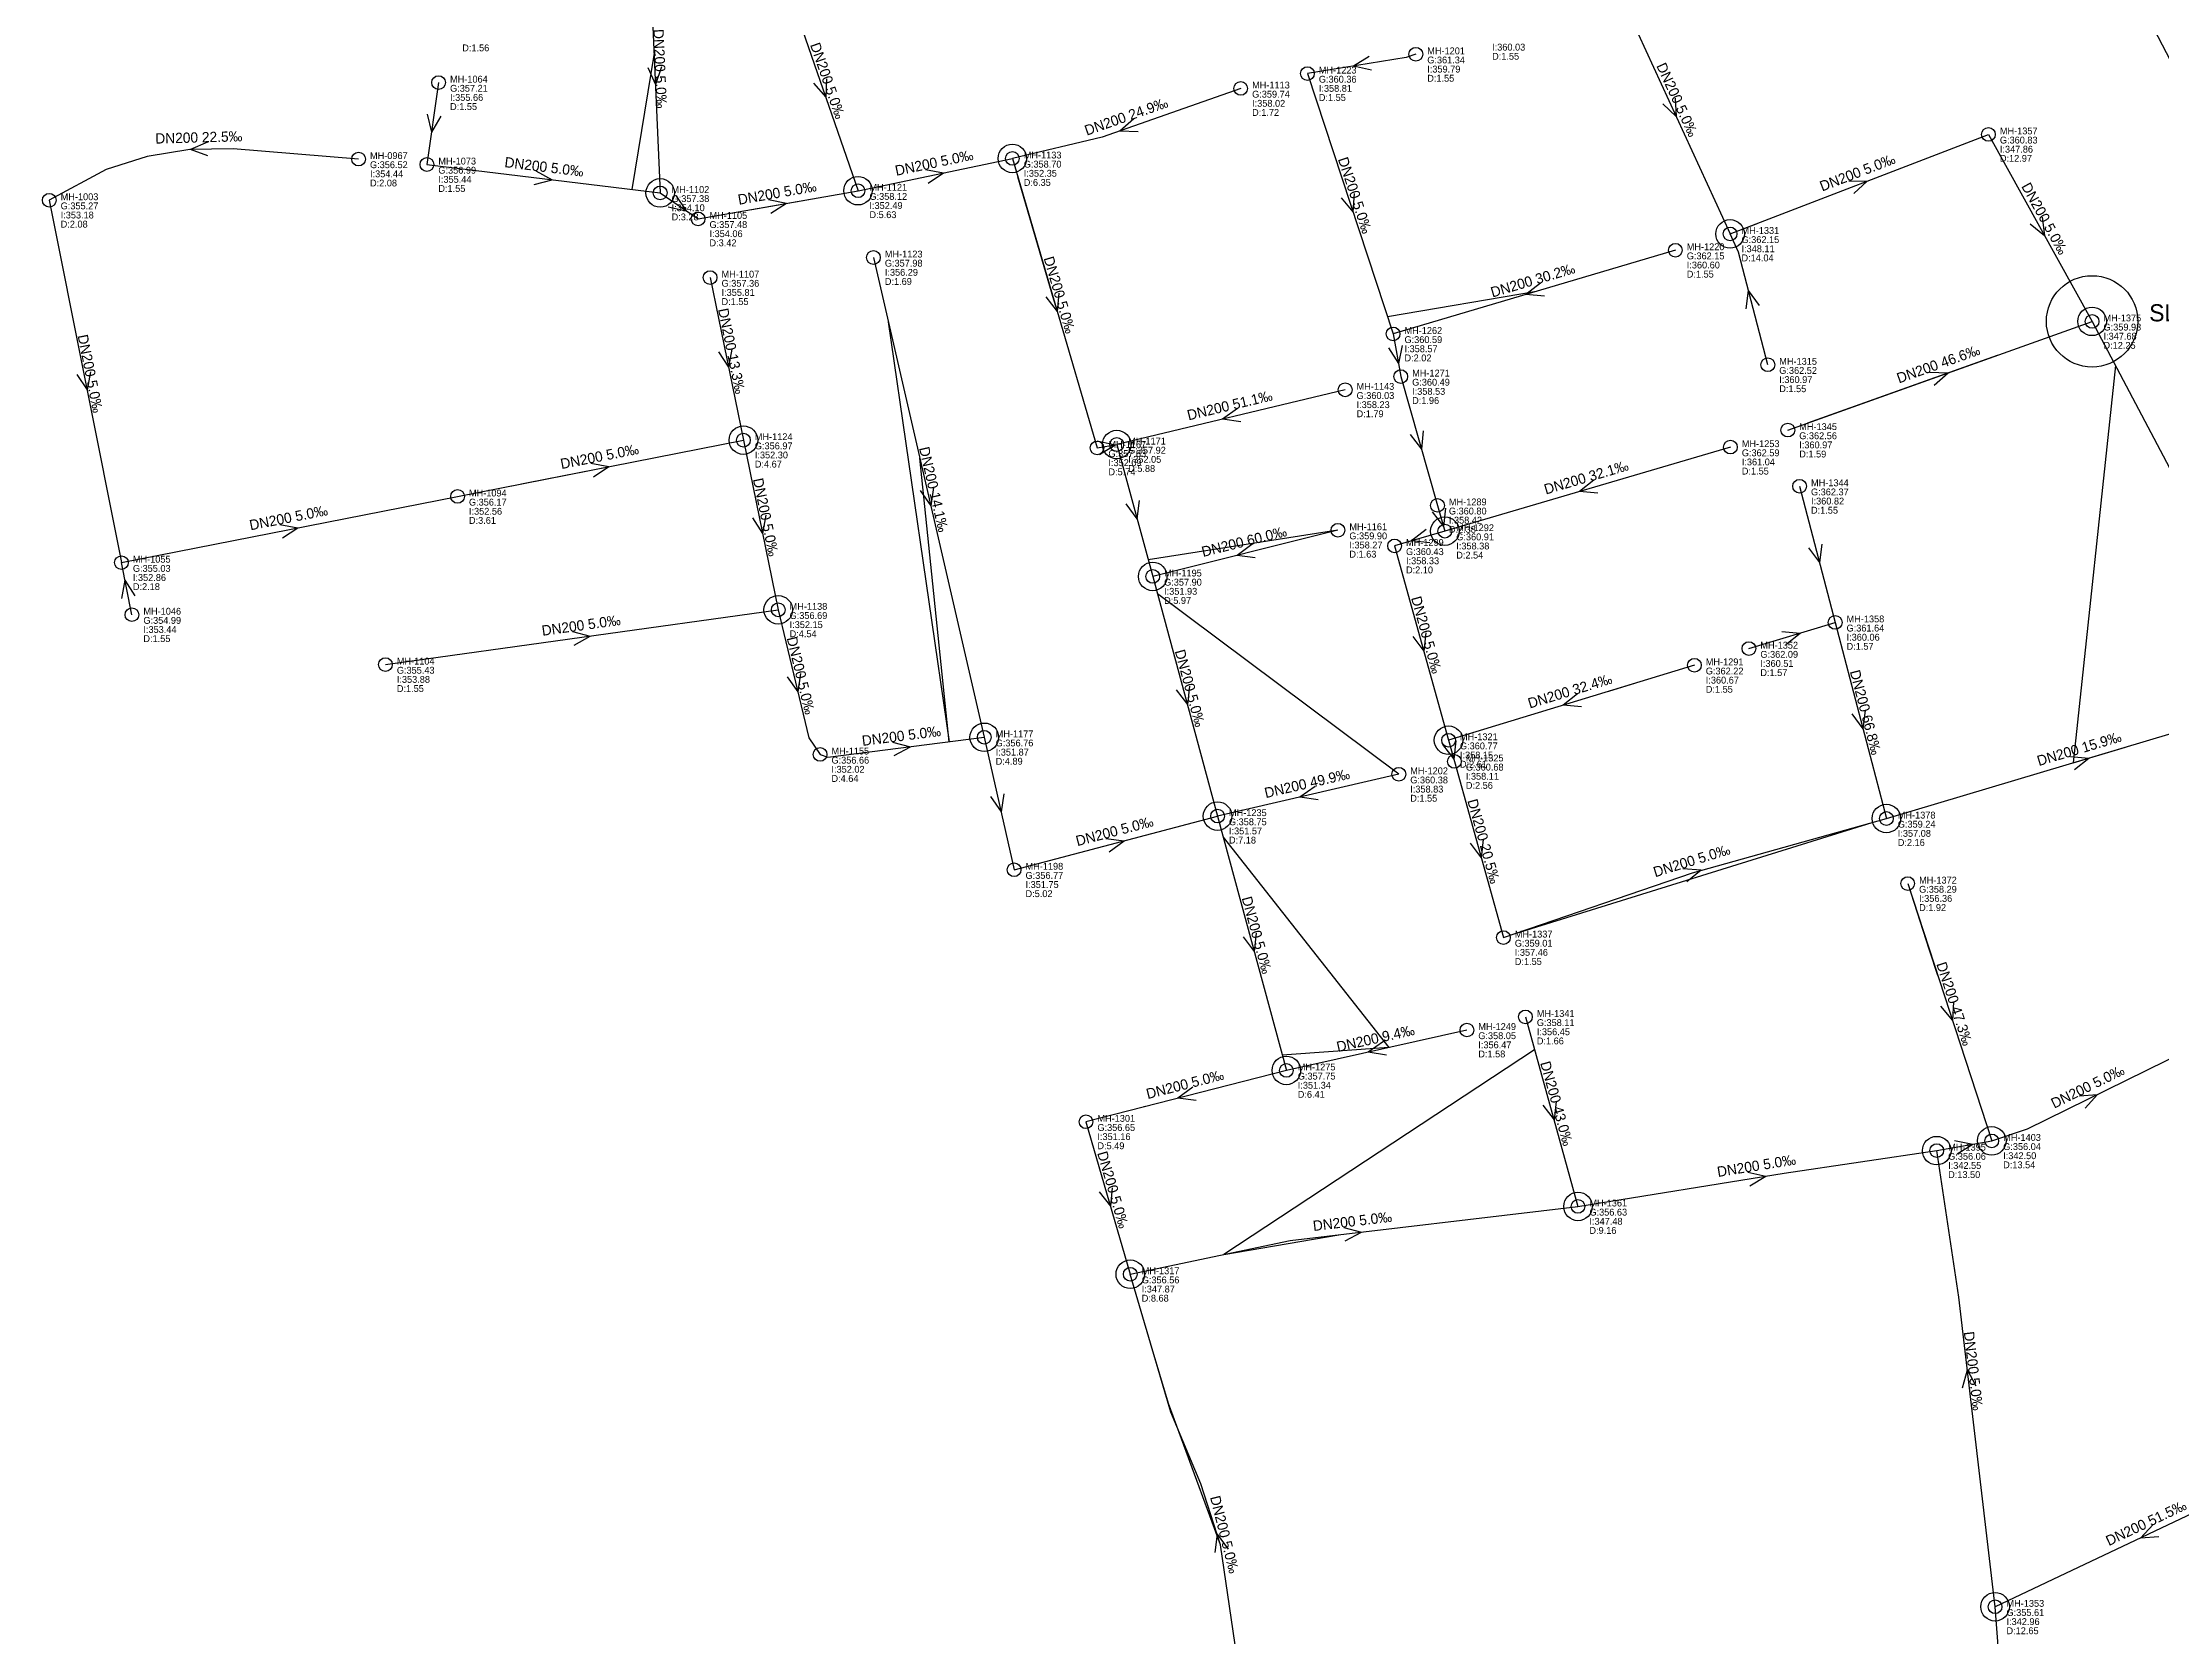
# Model space of a CAD drawing. Header units: metres. Extents: x 449913 to 451990, y 2566939 to 2570822.
# Drawn here: x 449926.3 to 450297.5, y 2568290 to 2568569.2 of the extents above; entities that cross this region are included whole.
import ezdxf
from ezdxf.enums import TextEntityAlignment as Align

# ---------------------------------------------------------------- set-up
doc = ezdxf.new("R2010")
doc.units = ezdxf.units.M
for name, color, linetype in [('SEW-DROP', 6, 'Continuous'), ('SEW-LABEL', 2, 'Continuous'), ('SEW-MH', 7, 'Continuous'), ('SEW-MH-LABEL', 8, 'Continuous'), ('SEW-PIPE-DN200', 3, 'Continuous'), ('SEW-RIDER', 8, 'Continuous'), ('SEW-SLS', 1, 'Continuous')]:
    doc.layers.add(name, color=color, linetype=linetype)

msp = doc.modelspace()

# ---------------------------------------------------------------- linework, layer by layer
at = {"layer": 'SEW-DROP'}
for centre in [(450096.21, 2568548.9), (450034.53, 2568542.86), (450069.18, 2568543.25), (450221.92, 2568535.68), (450285.32, 2568520.36), (450049.11, 2568499.55), (450114.49, 2568498.79), (450171.96, 2568483.61), (450120.79, 2568475.67), (450055.2, 2568469.83), (450091.29, 2568447.5), (450172.61, 2568446.99), (450132.15, 2568433.69), (450249.29, 2568433.27), (450144.2, 2568389.14), (450258.11, 2568375.09), (450267.75, 2568376.8), (450195.28, 2568365.31), (450116.87, 2568353.44), (450268.33, 2568295.18)]:
    msp.add_circle(centre, 2.5, dxfattribs=at)
at = {"layer": 'SEW-LABEL'}
for p, q in [((450158.71, 2568566.74), (450155.94, 2568565.08)), ((450032.37, 2568564.83), (450033.7, 2568561.88)), ((450034.77, 2568564.93), (450033.7, 2568561.88)), ((450061.41, 2568562.07), (450063.52, 2568559.62)), ((450063.68, 2568562.85), (450063.52, 2568559.62)), ((450159.09, 2568564.37), (450155.94, 2568565.08)), ((450210.14, 2568558.48), (450212.48, 2568556.25)), ((450212.32, 2568559.48), (450212.48, 2568556.25)), ((449993.73, 2568556.67), (449994.49, 2568553.53)), ((449996.1, 2568556.33), (449994.49, 2568553.53)), ((450117.46, 2568555.84), (450115.03, 2568553.71)), ((449955.22, 2568551.74), (449952.25, 2568550.46)), ((450118.26, 2568553.57), (450115.03, 2568553.71)), ((449955.28, 2568549.34), (449952.25, 2568550.46)), ((450012.47, 2568544.34), (450015.59, 2568545.17)), ((450012.76, 2568546.72), (450015.59, 2568545.17)), ((450080.98, 2568546.94), (450084.16, 2568546.38)), ((450081.47, 2568544.59), (450084.16, 2568546.38)), ((450242.71, 2568544.98), (450245.94, 2568544.94)), ((450243.57, 2568542.74), (450245.94, 2568544.94)), ((450035.94, 2568540.45), (450039.09, 2568539.74)), ((450037.29, 2568542.43), (450039.09, 2568539.74)), ((450053.49, 2568541.7), (450056.65, 2568541.04)), ((450053.9, 2568539.34), (450056.65, 2568541.04)), ((450153.79, 2568542.02), (450155.86, 2568539.55)), ((450156.07, 2568542.77), (450155.86, 2568539.55)), ((450274.47, 2568537.47), (450276.97, 2568535.43)), ((450276.57, 2568538.63), (450276.97, 2568535.43)), ((450104.36, 2568525.33), (450104.05, 2568522.11)), ((450188.71, 2568527.08), (450186.17, 2568525.07)), ((450189.39, 2568524.77), (450186.17, 2568525.07)), ((450224.73, 2568522.57), (450225.13, 2568525.77)), ((450227.05, 2568523.17), (450225.13, 2568525.77)), ((450102.05, 2568524.65), (450104.05, 2568522.11)), ((450044.72, 2568515.02), (450046.5, 2568512.32)), ((450047.07, 2568515.5), (450046.5, 2568512.32)), ((450162.11, 2568515.7), (450163.82, 2568512.96)), ((450164.48, 2568516.12), (450163.82, 2568512.96)), ((449932.38, 2568511.07), (449934.15, 2568508.37)), ((449934.74, 2568511.54), (449934.15, 2568508.37)), ((450256.86, 2568511.46), (450260.09, 2568511.34)), ((450257.67, 2568509.2), (450260.09, 2568511.34)), ((450135.67, 2568505.1), (450133.03, 2568503.23)), ((450136.23, 2568502.76), (450133.03, 2568503.23)), ((450111.08, 2568499.42), (450114.24, 2568498.75)), ((450165.88, 2568500.53), (450167.86, 2568497.97)), ((450168.19, 2568501.19), (450167.86, 2568497.97)), ((450022.37, 2568495.5), (450025.55, 2568494.91)), ((450111.49, 2568497.06), (450114.24, 2568498.75)), ((450022.84, 2568493.15), (450025.55, 2568494.91)), ((450198.07, 2568492.55), (450195.53, 2568490.55)), ((450080.08, 2568490.72), (450081.92, 2568488.06)), ((450082.41, 2568491.26), (450081.92, 2568488.06)), ((450116.09, 2568488.37), (450118.03, 2568485.79)), ((450118.4, 2568489), (450118.03, 2568485.79)), ((450198.74, 2568490.24), (450195.53, 2568490.55)), ((449967.91, 2568484.77), (449971.08, 2568484.18)), ((449968.37, 2568482.42), (449971.08, 2568484.18)), ((450050.68, 2568485.92), (450052.46, 2568483.22)), ((450053.03, 2568486.4), (450052.46, 2568483.22)), ((450169.75, 2568486.98), (450171.73, 2568484.43)), ((450172.06, 2568487.64), (450171.73, 2568484.43)), ((450138.18, 2568481.25), (450135.56, 2568479.36)), ((450168.66, 2568483.89), (450166.13, 2568481.89)), ((450169.34, 2568481.59), (450166.13, 2568481.89)), ((450235.66, 2568480.7), (450237.58, 2568478.1)), ((450237.99, 2568481.31), (450237.58, 2568478.1)), ((450138.76, 2568478.92), (450135.56, 2568479.36)), ((449940.22, 2568471.83), (449940.8, 2568475.01)), ((449942.57, 2568472.3), (449940.8, 2568475.01)), ((450019.16, 2568466.02), (450022.29, 2568465.24)), ((450168.64, 2568465.77), (450168.29, 2568462.56)), ((450230.99, 2568466.04), (450234.2, 2568465.76)), ((450231.68, 2568463.74), (450234.2, 2568465.76)), ((450019.49, 2568463.64), (450022.29, 2568465.24)), ((450166.33, 2568465.13), (450168.29, 2568462.56)), ((450056.79, 2568458.1), (450058.66, 2568455.46)), ((450059.12, 2568458.66), (450058.66, 2568455.46)), ((450124.92, 2568455.82), (450126.86, 2568453.23)), ((450127.24, 2568456.44), (450126.86, 2568453.23)), ((450195.22, 2568455.14), (450192.7, 2568453.12)), ((450195.92, 2568452.84), (450192.7, 2568453.12)), ((450243.26, 2568451.6), (450245.18, 2568449)), ((450245.59, 2568452.21), (450245.18, 2568449)), ((450075.24, 2568446.66), (450078.36, 2568445.85)), ((450075.54, 2568444.28), (450078.36, 2568445.85)), ((450171.57, 2568446.26), (450173.53, 2568443.69)), ((450173.88, 2568446.9), (450173.53, 2568443.69)), ((450281.53, 2568444.15), (450284.75, 2568443.86)), ((450282.22, 2568441.85), (450284.75, 2568443.86)), ((450092.4, 2568437.1), (450094.23, 2568434.43)), ((450094.74, 2568437.62), (450094.23, 2568434.43)), ((450149.22, 2568438.86), (450146.56, 2568437.02)), ((450149.76, 2568436.52), (450146.56, 2568437.02)), ((450112.58, 2568429.77), (450115.79, 2568429.37)), ((450113.19, 2568427.45), (450115.79, 2568429.37)), ((450176.37, 2568428.97), (450178.33, 2568426.4)), ((450178.68, 2568429.62), (450178.33, 2568426.4)), ((450213.66, 2568424.52), (450216.88, 2568424.26)), ((450214.37, 2568422.23), (450216.88, 2568424.26)), ((450136.63, 2568412.55), (450138.57, 2568409.97)), ((450138.94, 2568413.18), (450138.57, 2568409.97)), ((450258.78, 2568400.39), (450260.85, 2568397.91)), ((450261.06, 2568401.13), (450260.85, 2568397.91)), ((450161.21, 2568394.18), (450158.55, 2568392.35)), ((450161.74, 2568391.84), (450158.55, 2568392.35)), ((450127.81, 2568386.18), (450125.21, 2568384.27)), ((450128.41, 2568383.85), (450125.21, 2568384.27)), ((450283.06, 2568384.71), (450286.28, 2568384.95)), ((450284.11, 2568382.55), (450286.28, 2568384.95)), ((450189.12, 2568383.04), (450191.08, 2568380.47)), ((450191.43, 2568383.68), (450191.08, 2568380.47)), ((450261.24, 2568376.87), (450264.41, 2568376.21)), ((450261.66, 2568374.51), (450264.41, 2568376.21)), ((450225, 2568371.32), (450228.15, 2568370.61)), ((450225.38, 2568368.95), (450228.15, 2568370.61)), ((450111.42, 2568367.9), (450113.41, 2568365.35)), ((450113.72, 2568368.56), (450113.41, 2568365.35)), ((450154.24, 2568361.64), (450157.36, 2568360.8)), ((450154.52, 2568359.26), (450157.36, 2568360.8)), ((450262.63, 2568333.56), (450263.47, 2568336.68)), ((450265.01, 2568333.84), (450263.47, 2568336.68)), ((450131.72, 2568304.69), (450132.15, 2568307.89)), ((450134.05, 2568305.27), (450132.15, 2568307.89)), ((450295.99, 2568309.59), (450293.79, 2568307.22)), ((450297.01, 2568307.42), (450293.79, 2568307.22))]:
    msp.add_line(p, q, dxfattribs=at)
at = {"layer": 'SEW-MH'}
for centre in [(450166.88, 2568567.15), (449995.73, 2568562.19), (450136.2, 2568561.16), (450147.89, 2568563.78), (450267.17, 2568553.12), (449981.71, 2568548.8), (449993.68, 2568547.84), (450096.21, 2568548.9), (450034.53, 2568542.86), (450069.18, 2568543.25), (449927.53, 2568541.59), (450041.17, 2568538.32), (450221.92, 2568535.68), (450071.88, 2568531.55), (450212.33, 2568532.83), (450043.28, 2568528.03), (450285.32, 2568520.36), (450162.89, 2568518.16), (450228.53, 2568512.76), (450164.23, 2568510.7), (450154.5, 2568508.37), (450049.11, 2568499.55), (450111.04, 2568498.2), (450114.49, 2568498.79), (450221.97, 2568498.33), (450232.03, 2568501.32), (450234.09, 2568491.48), (449999.04, 2568489.69), (450170.67, 2568488.13), (450153.24, 2568483.78), (450171.96, 2568483.61), (450163.16, 2568481.02), (449940.18, 2568478.09), (450120.79, 2568475.67), (449942.02, 2568468.98), (450055.2, 2568469.83), (450240.32, 2568467.63), (450225.22, 2568463.03), (449986.41, 2568460.24), (450215.66, 2568460.11), (450091.29, 2568447.5), (450172.61, 2568446.99), (450062.53, 2568444.49), (450173.64, 2568443.27), (450163.9, 2568441.02), (450132.15, 2568433.69), (450249.29, 2568433.27), (450096.52, 2568424.3), (450253.02, 2568421.87), (450182.21, 2568412.42), (450186.07, 2568398.51), (450175.82, 2568396.22), (450144.2, 2568389.14), (450109.11, 2568380.14), (450267.75, 2568376.8), (450258.11, 2568375.09), (450195.28, 2568365.31), (450116.87, 2568353.44), (450268.33, 2568295.18)]:
    msp.add_circle(centre, 1.2, dxfattribs=at)
at = {"layer": 'SEW-PIPE-DN200'}
for points in [[(450288.88, 2568585.59), (450307.01, 2568550.78), (450333.29, 2568507.36)], [(450032.74, 2568583.9), (450034.53, 2568542.86)], [(450056.89, 2568578.84), (450069.18, 2568543.25)], [(450201.8, 2568579.56), (450221.92, 2568535.68)], [(450166.88, 2568567.15), (450165.16, 2568566.57), (450147.89, 2568563.78)], [(449995.73, 2568562.19), (449993.68, 2568547.84)], [(450147.89, 2568563.78), (450162.89, 2568518.16)], [(450136.2, 2568561.16), (450111.97, 2568552.63), (450096.21, 2568548.9)], [(450221.92, 2568535.68), (450267.17, 2568553.12)], [(450267.17, 2568553.12), (450285.32, 2568520.36)], [(449981.71, 2568548.8), (449959.73, 2568550.57), (449952.16, 2568550.48), (449944.7, 2568549.27), (449937.5, 2568546.97), (449927.53, 2568541.59)], [(449993.68, 2568547.84), (450034.53, 2568542.86)], [(450069.18, 2568543.25), (450096.21, 2568548.9)], [(450096.21, 2568548.9), (450111.04, 2568498.2), (450111.04, 2568498.2)], [(449927.53, 2568541.59), (449940.18, 2568478.09)], [(450034.53, 2568542.86), (450041.17, 2568538.32)], [(450041.17, 2568538.32), (450069.18, 2568543.25)], [(450212.33, 2568532.83), (450162.89, 2568518.16)], [(450228.53, 2568512.76), (450223.38, 2568532.49), (450221.92, 2568535.68)], [(450071.88, 2568531.55), (450091.29, 2568447.5)], [(450043.28, 2568528.03), (450049.11, 2568499.55)], [(450162.89, 2568518.16), (450164.23, 2568510.7)], [(450232.03, 2568501.32), (450285.32, 2568520.36)], [(450285.32, 2568520.36), (450303.18, 2568486.55), (450317.33, 2568453.58)], [(450164.23, 2568510.7), (450170.67, 2568488.13)], [(450154.5, 2568508.37), (450114.49, 2568498.79)], [(449999.04, 2568489.69), (450049.11, 2568499.55)], [(450049.11, 2568499.55), (450055.2, 2568469.83)], [(450111.04, 2568498.2), (450114.49, 2568498.79)], [(450114.49, 2568498.79), (450120.79, 2568475.67)], [(450221.97, 2568498.33), (450171.96, 2568483.61)], [(450234.09, 2568491.48), (450240.32, 2568467.63)], [(449940.18, 2568478.09), (449999.04, 2568489.69)], [(450170.67, 2568488.13), (450171.96, 2568483.61)], [(450153.24, 2568483.78), (450120.79, 2568475.67)], [(450171.96, 2568483.61), (450163.16, 2568481.02)], [(450163.16, 2568481.02), (450163.16, 2568481.02), (450172.61, 2568446.99)], [(449942.02, 2568468.98), (449940.18, 2568478.09)], [(450120.79, 2568475.67), (450132.15, 2568433.69)], [(449986.41, 2568460.24), (450055.2, 2568469.83)], [(450055.2, 2568469.83), (450060.59, 2568447.43), (450062.53, 2568444.49), (450062.53, 2568444.49)], [(450225.22, 2568463.03), (450240.32, 2568467.63)], [(450240.32, 2568467.63), (450249.29, 2568433.27)], [(450215.66, 2568460.11), (450172.61, 2568446.99)], [(450249.29, 2568433.27), (450317.33, 2568453.58)], [(450062.53, 2568444.49), (450063.91, 2568444.01), (450091.29, 2568447.5)], [(450091.29, 2568447.5), (450096.52, 2568424.3)], [(450172.61, 2568446.99), (450173.64, 2568443.27)], [(450173.64, 2568443.27), (450182.21, 2568412.42)], [(450163.9, 2568441.02), (450132.15, 2568433.69)], [(450096.52, 2568424.3), (450132.15, 2568433.69)], [(450132.15, 2568433.69), (450144.2, 2568389.14)], [(450182.21, 2568412.42), (450215.31, 2568423.78), (450249.29, 2568433.27)], [(450253.02, 2568421.87), (450267.75, 2568376.8)], [(450175.82, 2568396.22), (450144.2, 2568389.14)], [(450186.07, 2568398.51), (450195.28, 2568365.31)], [(450267.75, 2568376.8), (450274.01, 2568378.93), (450301.79, 2568392.57)], [(450144.2, 2568389.14), (450109.11, 2568380.14)], [(450109.11, 2568380.14), (450116.87, 2568353.44)], [(450258.11, 2568375.09), (450267.75, 2568376.8)], [(450195.28, 2568365.31), (450231.36, 2568371.13), (450258.11, 2568375.09)], [(450268.33, 2568295.18), (450261.98, 2568349.39), (450258.11, 2568375.09)], [(450116.87, 2568353.44), (450144.87, 2568359.32), (450195.28, 2568365.31)], [(450141.37, 2568257.67), (450136.49, 2568280.15), (450132.65, 2568306.01), (450129.22, 2568316.74), (450123.98, 2568329.28), (450116.87, 2568353.44)], [(450321.96, 2568320.55), (450268.33, 2568295.18)], [(450270.24, 2568270.74), (450268.33, 2568295.18)]]:
    msp.add_lwpolyline(points, dxfattribs=at)
at = {"layer": 'SEW-RIDER'}
for points in [[(450033.46, 2568567.37), (450029.57, 2568543.47)], [(449995.73, 2568562.19), (449995.73, 2568562.19)], [(450097.13, 2568545.74), (450103.44, 2568524.2), (450103.87, 2568522.72)], [(450050.6, 2568539.98), (450065.5, 2568542.6)], [(450224.36, 2568536.62), (450226.52, 2568537.45)], [(450188.01, 2568525.62), (450161.91, 2568521.17)], [(450074.48, 2568520.28), (450085.17, 2568446.72), (450080, 2568496.4)], [(450235.54, 2568502.58), (450265.33, 2568513.21), (450268.73, 2568514.43)], [(450289.4, 2568512.63), (450282.01, 2568443.04), (450291.2, 2568445.78)], [(450008.57, 2568491.56), (450011.41, 2568492.12), (450029.26, 2568495.64)], [(450197.7, 2568491.19), (450197.7, 2568491.19)], [(450153.24, 2568483.78), (450120, 2568478.59)], [(450163.9, 2568441.02), (450121.61, 2568472.64), (450121.79, 2568471.98)], [(450056.61, 2568463.98), (450060.59, 2568447.43)], [(450205.19, 2568456.92), (450200.64, 2568455.53)], [(450184.51, 2568413.21), (450246.82, 2568432.59)], [(450133.15, 2568430), (450162.15, 2568393.16), (450143.48, 2568391.81)], [(450253.02, 2568421.87), (450256.8, 2568410.29), (450258.26, 2568405.83)], [(450187.68, 2568392.72), (450133.27, 2568356.88), (450153.38, 2568360.33)], [(450119.54, 2568382.82), (450119.26, 2568382.74)], [(450132.65, 2568306.01), (450123.54, 2568330.77), (450120.54, 2568340.96)]]:
    msp.add_lwpolyline(points, dxfattribs=at)
at = {"layer": 'SEW-SLS'}
msp.add_circle((450285.32, 2568520.36), 8, dxfattribs=at)

# ---------------------------------------------------------------- texts
at = {"layer": 'SEW-LABEL'}
for s, rotation, p in [('DN200 5.0‰', -87.4917, (450033.63, 2568564.58)), ('DN200 5.0‰', -70.9556, (450063.03, 2568562.24)), ('DN200 5.0‰', -65.3708, (450211.86, 2568558.82)), ('DN200 24.9‰', 19.3829, (450116.44, 2568555.41)), ('DN200 22.5‰', 1.5613, (449953.75, 2568551.7)), ('DN200 5.0‰', -6.9412, (450014.1, 2568546.55)), ('DN200 5.0‰', 11.8073, (450082.69, 2568547.27)), ('DN200 5.0‰', -71.7998, (450155.39, 2568542.17)), ('DN200 5.0‰', 21.0845, (450244.54, 2568545.6)), ('DN200 5.0‰', 9.9814, (450055.17, 2568541.98)), ('DN200 5.0‰', -61.012, (450276.24, 2568537.94)), ('DN200 5.0‰', -73.6852, (450103.63, 2568524.75)), ('DN200 30.2‰', 16.5265, (450187.61, 2568526.7)), ('DN200 13.3‰', -78.4199, (450046.19, 2568514.99)), ('DN200 5.0‰', -78.7358, (449933.85, 2568511.04)), ('DN200 46.6‰', 19.658, (450258.68, 2568512.04)), ('DN200 51.1‰', 13.4612, (450134.49, 2568504.78)), ('DN200 5.0‰', 11.1451, (450024.08, 2568495.82)), ('DN200 14.1‰', -76.9944, (450081.58, 2568490.73)), ('DN200 32.1‰', 16.4007, (450196.97, 2568492.17)), ('DN200 5.0‰', -78.4201, (450052.16, 2568485.89)), ('DN200 5.0‰', 11.1451, (449969.61, 2568485.09)), ('DN200 60.0‰', 14.0191, (450137.02, 2568480.93)), ('DN200 5.0‰', -74.4856, (450167.89, 2568465.21)), ('DN200 5.0‰', 7.9373, (450020.81, 2568466.23)), ('DN200 5.0‰', -76.4764, (450058.31, 2568458.12)), ('DN200 5.0‰', -74.8609, (450126.47, 2568455.88)), ('DN200 32.4‰', 16.9473, (450194.13, 2568454.75)), ('DN200 66.8‰', -75.3623, (450244.8, 2568451.65)), ('DN200 5.0‰', 7.258, (450076.88, 2568446.86)), ('DN200 15.9‰', 16.6174, (450283.31, 2568444.63)), ('DN200 49.9‰', 13.0103, (450148.03, 2568438.55)), ('DN200 20.5‰', -74.4853, (450177.92, 2568429.05)), ('DN200 5.0‰', 14.7634, (450114.33, 2568430.19)), ('DN200 5.0‰', 17.1524, (450215.45, 2568425.02)), ('DN200 5.0‰', -74.861, (450138.18, 2568412.62)), ('DN200 47.3‰', -71.8998, (450260.38, 2568400.54)), ('DN200 9.4‰', 12.6112, (450160.01, 2568393.88)), ('DN200 5.0‰', 14.3931, (450126.66, 2568385.84)), ('DN200 43.0‰', -74.4859, (450190.68, 2568383.11)), ('DN200 5.0‰', 26.1553, (450284.93, 2568385.49)), ('DN200 5.0‰', -73.8032, (450112.99, 2568367.99)), ('DN200 5.0‰', 9.1559, (450226.67, 2568371.57)), ('DN200 5.0‰', 6.7818, (450155.87, 2568361.82)), ('DN200 5.0‰', 276.6831, (450263.65, 2568336.39)), ('DN200 5.0‰', 284.1184, (450132.52, 2568307.63)), ('DN200 51.5‰', 25.323, (450295.15, 2568309.06))]:
    msp.add_text(s, height=1.8, rotation=rotation, dxfattribs=at).set_placement(p, align=Align.CENTER)
at = {"layer": 'SEW-MH-LABEL'}
for s, p in [('D:1.56', (449999.87, 2568567.67)), ('G:361.34', (450168.88, 2568565.55)), ('MH-1201', (450168.88, 2568567.15)), ('D:1.55', (450180.24, 2568566.2)), ('I:360.03', (450180.24, 2568567.8)), ('MH-1064', (449997.73, 2568562.19)), ('MH-1113', (450138.2, 2568561.16)), ('G:360.36', (450149.89, 2568562.18)), ('MH-1223', (450149.89, 2568563.78)), ('D:1.55', (450168.88, 2568562.35)), ('I:359.79', (450168.88, 2568563.95)), ('G:357.21', (449997.73, 2568560.59)), ('D:1.55', (449997.73, 2568557.39)), ('I:355.66', (449997.73, 2568558.99)), ('G:359.74', (450138.2, 2568559.56)), ('I:358.02', (450138.2, 2568557.96)), ('D:1.55', (450149.89, 2568558.98)), ('I:358.81', (450149.89, 2568560.58)), ('D:1.72', (450138.2, 2568556.36)), ('G:360.83', (450269.17, 2568551.52)), ('MH-1357', (450269.17, 2568553.12)), ('I:347.86', (450269.17, 2568549.92)), ('G:356.52', (449983.71, 2568547.2)), ('MH-0967', (449983.71, 2568548.8)), ('G:356.99', (449995.68, 2568546.24)), ('MH-1073', (449995.68, 2568547.84)), ('G:358.70', (450098.21, 2568547.3)), ('MH-1133', (450098.21, 2568548.9)), ('D:12.97', (450269.17, 2568548.32)), ('D:2.08', (449983.71, 2568544)), ('I:354.44', (449983.71, 2568545.6)), ('D:1.55', (449995.68, 2568543.04)), ('I:355.44', (449995.68, 2568544.64)), ('MH-1102', (450036.53, 2568542.86)), ('MH-1121', (450071.18, 2568543.25)), ('D:6.35', (450098.21, 2568544.1)), ('I:352.35', (450098.21, 2568545.7)), ('G:355.27', (449929.53, 2568539.99)), ('MH-1003', (449929.53, 2568541.59)), ('G:357.38', (450036.53, 2568541.26)), ('I:354.10', (450036.53, 2568539.66)), ('G:358.12', (450071.18, 2568541.65)), ('I:352.49', (450071.18, 2568540.05)), ('D:2.08', (449929.53, 2568536.79)), ('I:353.18', (449929.53, 2568538.39)), ('D:3.28', (450036.53, 2568538.06)), ('G:357.48', (450043.17, 2568536.72)), ('MH-1105', (450043.17, 2568538.32)), ('I:354.06', (450043.17, 2568535.12)), ('D:5.63', (450071.18, 2568538.45)), ('MH-1331', (450223.92, 2568535.68)), ('D:3.42', (450043.17, 2568533.52)), ('MH-1123', (450073.88, 2568531.55)), ('G:362.15', (450214.33, 2568531.23)), ('MH-1220', (450214.33, 2568532.83)), ('G:362.15', (450223.92, 2568534.08)), ('I:348.11', (450223.92, 2568532.48)), ('MH-1107', (450045.28, 2568528.03)), ('G:357.98', (450073.88, 2568529.95)), ('I:356.29', (450073.88, 2568528.35)), ('D:1.55', (450214.33, 2568528.03)), ('I:360.60', (450214.33, 2568529.63)), ('D:14.04', (450223.92, 2568530.88)), ('G:357.36', (450045.28, 2568526.43)), ('I:355.81', (450045.28, 2568524.83)), ('D:1.69', (450073.88, 2568526.75)), ('D:1.55', (450045.28, 2568523.23)), ('MH-1375', (450287.32, 2568520.36)), ('G:360.59', (450164.89, 2568516.56)), ('MH-1262', (450164.89, 2568518.16)), ('G:359.93', (450287.32, 2568518.76)), ('I:347.68', (450287.32, 2568517.16)), ('D:2.02', (450164.89, 2568513.36)), ('I:358.57', (450164.89, 2568514.96)), ('MH-1315', (450230.53, 2568512.76)), ('D:12.25', (450287.32, 2568515.56)), ('G:360.49', (450166.23, 2568509.1)), ('MH-1271', (450166.23, 2568510.7)), ('G:362.52', (450230.53, 2568511.16)), ('I:360.97', (450230.53, 2568509.56)), ('G:360.03', (450156.5, 2568506.77)), ('MH-1143', (450156.5, 2568508.37)), ('I:358.23', (450156.5, 2568505.17)), ('D:1.96', (450166.23, 2568505.9)), ('I:358.53', (450166.23, 2568507.5)), ('D:1.55', (450230.53, 2568507.96)), ('D:1.79', (450156.5, 2568503.57)), ('G:356.97', (450051.11, 2568497.95)), ('MH-1124', (450051.11, 2568499.55)), ('MH-1167', (450113.04, 2568498.2)), ('MH-1171', (450116.49, 2568498.79)), ('MH-1253', (450223.97, 2568498.33)), ('G:362.56', (450234.03, 2568499.72)), ('MH-1345', (450234.03, 2568501.32)), ('I:360.97', (450234.03, 2568498.12)), ('D:4.67', (450051.11, 2568494.75)), ('I:352.30', (450051.11, 2568496.35)), ('G:357.83', (450113.04, 2568496.6)), ('I:352.09', (450113.04, 2568495)), ('G:357.92', (450116.49, 2568497.19)), ('D:5.88', (450116.49, 2568493.99)), ('I:352.05', (450116.49, 2568495.59)), ('G:362.59', (450223.97, 2568496.73)), ('I:361.04', (450223.97, 2568495.13)), ('D:1.59', (450234.03, 2568496.52)), ('D:5.74', (450113.04, 2568493.4)), ('D:1.55', (450223.97, 2568493.53)), ('MH-1344', (450236.09, 2568491.48)), ('G:356.17', (450001.04, 2568488.09)), ('MH-1094', (450001.04, 2568489.69)), ('MH-1289', (450172.67, 2568488.13)), ('G:362.37', (450236.09, 2568489.88)), ('D:1.55', (450236.09, 2568486.68)), ('I:360.82', (450236.09, 2568488.28)), ('D:3.61', (450001.04, 2568484.89)), ('I:352.56', (450001.04, 2568486.49)), ('MH-1161', (450155.24, 2568483.78)), ('G:360.80', (450172.67, 2568486.53)), ('D:2.38', (450172.67, 2568483.33)), ('I:358.42', (450172.67, 2568484.93)), ('MH-1292', (450173.96, 2568483.61)), ('G:359.90', (450155.24, 2568482.18)), ('I:358.27', (450155.24, 2568480.58)), ('G:360.43', (450165.16, 2568479.42)), ('MH-1299', (450165.16, 2568481.02)), ('G:360.91', (450173.96, 2568482.01)), ('I:358.38', (450173.96, 2568480.41)), ('G:355.03', (449942.18, 2568476.49)), ('MH-1055', (449942.18, 2568478.09)), ('MH-1195', (450122.79, 2568475.67)), ('D:1.63', (450155.24, 2568478.98)), ('D:2.10', (450165.16, 2568476.22)), ('I:358.33', (450165.16, 2568477.82)), ('D:2.54', (450173.96, 2568478.81)), ('D:2.18', (449942.18, 2568473.29)), ('I:352.86', (449942.18, 2568474.89)), ('G:357.90', (450122.79, 2568474.07)), ('I:351.93', (450122.79, 2568472.47)), ('MH-1046', (449944.02, 2568468.98)), ('G:356.69', (450057.2, 2568468.23)), ('MH-1138', (450057.2, 2568469.83)), ('D:5.97', (450122.79, 2568470.87)), ('G:354.99', (449944.02, 2568467.38)), ('I:353.44', (449944.02, 2568465.78)), ('D:4.54', (450057.2, 2568465.03)), ('I:352.15', (450057.2, 2568466.63)), ('G:361.64', (450242.32, 2568466.03)), ('MH-1358', (450242.32, 2568467.63)), ('I:360.06', (450242.32, 2568464.43)), ('D:1.55', (449944.02, 2568464.18)), ('G:362.09', (450227.22, 2568461.43)), ('MH-1352', (450227.22, 2568463.03)), ('D:1.57', (450242.32, 2568462.83)), ('G:355.43', (449988.41, 2568458.64)), ('MH-1104', (449988.41, 2568460.24)), ('I:353.88', (449988.41, 2568457.04)), ('G:362.22', (450217.66, 2568458.51)), ('MH-1291', (450217.66, 2568460.11)), ('I:360.67', (450217.66, 2568456.91)), ('D:1.57', (450227.22, 2568458.23)), ('I:360.51', (450227.22, 2568459.83)), ('D:1.55', (449988.41, 2568455.44)), ('D:1.55', (450217.66, 2568455.31)), ('G:356.76', (450093.29, 2568445.9)), ('MH-1177', (450093.29, 2568447.5)), ('MH-1321', (450174.61, 2568446.99)), ('G:356.66', (450064.53, 2568442.89)), ('MH-1155', (450064.53, 2568444.49)), ('D:4.89', (450093.29, 2568442.7)), ('I:351.87', (450093.29, 2568444.3)), ('G:360.77', (450174.61, 2568445.39)), ('D:2.61', (450174.61, 2568442.19)), ('I:358.15', (450174.61, 2568443.79)), ('MH-1325', (450175.64, 2568443.27)), ('D:4.64', (450064.53, 2568439.69)), ('I:352.02', (450064.53, 2568441.29)), ('G:360.38', (450165.9, 2568439.42)), ('MH-1202', (450165.9, 2568441.02)), ('G:360.68', (450175.64, 2568441.67)), ('D:2.56', (450175.64, 2568438.47)), ('I:358.11', (450175.64, 2568440.07)), ('D:1.55', (450165.9, 2568436.22)), ('I:358.83', (450165.9, 2568437.82)), ('G:358.75', (450134.15, 2568432.09)), ('MH-1235', (450134.15, 2568433.69)), ('G:359.24', (450251.29, 2568431.67)), ('MH-1378', (450251.29, 2568433.27)), ('D:7.18', (450134.15, 2568428.89)), ('I:351.57', (450134.15, 2568430.49)), ('D:2.16', (450251.29, 2568428.47)), ('I:357.08', (450251.29, 2568430.07)), ('MH-1198', (450098.52, 2568424.3)), ('G:356.77', (450098.52, 2568422.7)), ('I:351.75', (450098.52, 2568421.1)), ('G:358.29', (450255.02, 2568420.27)), ('MH-1372', (450255.02, 2568421.87)), ('D:5.02', (450098.52, 2568419.5)), ('D:1.92', (450255.02, 2568417.07)), ('I:356.36', (450255.02, 2568418.67)), ('MH-1337', (450184.21, 2568412.42)), ('G:359.01', (450184.21, 2568410.82)), ('I:357.46', (450184.21, 2568409.22)), ('D:1.55', (450184.21, 2568407.62)), ('MH-1341', (450188.07, 2568398.51)), ('G:358.05', (450177.82, 2568394.62)), ('MH-1249', (450177.82, 2568396.22)), ('G:358.11', (450188.07, 2568396.91)), ('I:356.45', (450188.07, 2568395.31)), ('D:1.58', (450177.82, 2568391.42)), ('I:356.47', (450177.82, 2568393.02)), ('D:1.66', (450188.07, 2568393.71)), ('G:357.75', (450146.2, 2568387.54)), ('MH-1275', (450146.2, 2568389.14)), ('D:6.41', (450146.2, 2568384.34)), ('I:351.34', (450146.2, 2568385.94)), ('MH-1301', (450111.11, 2568380.14)), ('G:356.65', (450111.11, 2568378.54)), ('D:5.49', (450111.11, 2568375.34)), ('I:351.16', (450111.11, 2568376.94)), ('G:356.04', (450269.75, 2568375.2)), ('MH-1403', (450269.75, 2568376.8)), ('G:356.06', (450260.11, 2568373.49)), ('MH-1395', (450260.11, 2568375.09)), ('I:342.55', (450260.11, 2568371.89)), ('D:13.54', (450269.75, 2568372)), ('I:342.50', (450269.75, 2568373.6)), ('D:13.50', (450260.11, 2568370.29)), ('MH-1361', (450197.28, 2568365.31)), ('G:356.63', (450197.28, 2568363.71)), ('D:9.16', (450197.28, 2568360.51)), ('I:347.48', (450197.28, 2568362.11)), ('MH-1317', (450118.87, 2568353.44)), ('G:356.56', (450118.87, 2568351.84)), ('I:347.87', (450118.87, 2568350.24)), ('D:8.68', (450118.87, 2568348.64)), ('G:355.61', (450270.33, 2568293.58)), ('MH-1353', (450270.33, 2568295.18)), ('D:12.65', (450270.33, 2568290.38)), ('I:342.96', (450270.33, 2568291.98))]:
    msp.add_text(s, height=1.2, dxfattribs=at).set_placement(p)
at = {"layer": 'SEW-SLS'}
msp.add_text('SLS candidate (125.0 props)', height=3, dxfattribs=at).set_placement((450295.32, 2568520.36))

doc.saveas('drawing.dxf')
